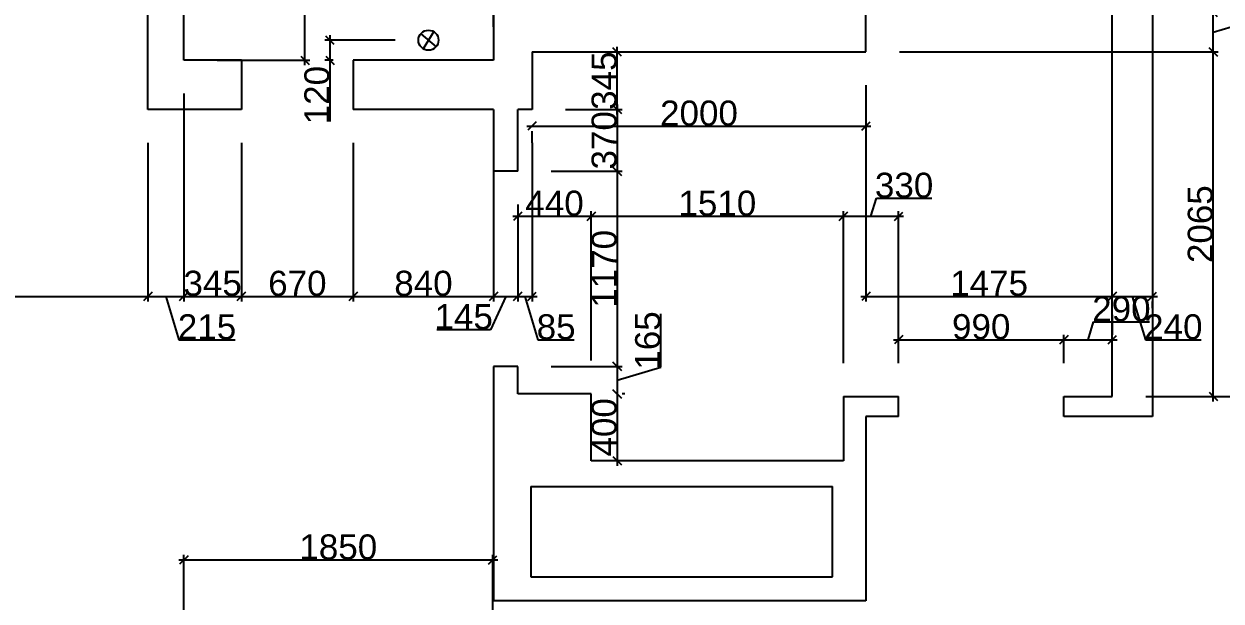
# Model space of a CAD drawing. Header units: millimetres. Extents: x -1666 to 220555, y -7114 to 28673.
# Drawn here: x 3748 to 10916, y -2946 to 513 of the extents above; entities that cross this region are included whole.
import ezdxf

# ---------------------------------------------------------------- set-up
doc = ezdxf.new("R2010")
doc.units = ezdxf.units.MM
doc.header["$LTSCALE"] = 80
doc.styles.get("Standard").update_dxf_attribs({"font": 'arial.ttf'})
doc.dimstyles.new('ISO-25', dxfattribs={"dimtxt": 150, "dimasz": 50, "dimexe": 30, "dimexo": 200, "dimtad": 1, "dimtxsty": 'Standard', "dimblk": 'OBLIQUE', "dimcen": 2.5, "dimdle": 30, "dimclrd": 3, "dimclre": 3, "dimclrt": 3, "dimadec": 0, "dimazin": 0, "dimtfac": 1, "dimtmove": 0, "dimatfit": 3, "dimfxl": 1, "dimtfillclr": 3, "dimarcsym": 0})

# ---------------------------------------------------------------- blocks, each defined once
blk = doc.blocks.new('_Oblique')
at = {"color": 0, "linetype": 'ByBlock', "lineweight": -2}
blk.add_line((-0.5, -0.5), (0.5, 0.5), dxfattribs=at)
blk = doc.blocks.new('*D31')
at = {"color": 3, "lineweight": -2, "transparency": 16777216}
for p, q in [((4675, -2700), (6585, -2700)), ((4705, -3590), (4705, -2670)), ((6555, -3590), (6555, -2670))]:
    blk.add_line(p, q, dxfattribs=at)
at = {"layer": 'Defpoints', "color": 0, "transparency": 16777216}
for p in [(6555, -2700), (4705, -3790), (6555, -3790)]:
    blk.add_point(p, dxfattribs=at)
at = {"color": 3, "lineweight": -2, "transparency": 16777216, "xscale": 50, "yscale": 50, "zscale": 50, "rotation": 180}
blk.add_blockref('_Oblique', (4705, -2700), dxfattribs=at)
at = {"color": 3, "lineweight": -2, "transparency": 16777216, "xscale": 50, "yscale": 50, "zscale": 50}
blk.add_blockref('_Oblique', (6555, -2700), dxfattribs=at)
at = {"color": 3, "transparency": 16777216, "insert": (5630, -2622.8), "char_height": 150, "attachment_point": 5}
blk.add_mtext('1850', dxfattribs=at)
blk = doc.blocks.new('*D35')
at = {"color": 3, "lineweight": -2, "transparency": 16777216}
for p, q in [((6170, 615), (6170, 1020)), ((6560, 495), (6560, 1020)), ((6140, 990), (6590, 990))]:
    blk.add_line(p, q, dxfattribs=at)
at = {"layer": 'Defpoints', "color": 0, "transparency": 16777216}
for p in [(6560, 990), (6170, 415), (6560, 295)]:
    blk.add_point(p, dxfattribs=at)
at = {"color": 3, "lineweight": -2, "transparency": 16777216, "xscale": 50, "yscale": 50, "zscale": 50, "rotation": 180}
blk.add_blockref('_Oblique', (6170, 990), dxfattribs=at)
at = {"color": 3, "lineweight": -2, "transparency": 16777216, "xscale": 50, "yscale": 50, "zscale": 50}
blk.add_blockref('_Oblique', (6560, 990), dxfattribs=at)
at = {"color": 3, "transparency": 16777216, "insert": (6365, 1067.3), "char_height": 150, "attachment_point": 5}
blk.add_mtext('390', dxfattribs=at)
blk = doc.blocks.new('*D36')
at = {"color": 3, "lineweight": -2, "transparency": 16777216}
for p, q in [((5580, 445), (5580, 295)), ((5970, 415), (5550, 415)), ((5600, 295), (5550, 295)), ((5580, 295), (5580, -73))]:
    blk.add_line(p, q, dxfattribs=at)
at = {"layer": 'Defpoints', "color": 0, "transparency": 16777216}
for p in [(6170, 415), (5580, 295), (5800, 295)]:
    blk.add_point(p, dxfattribs=at)
at = {"color": 3, "lineweight": -2, "transparency": 16777216, "xscale": 50, "yscale": 50, "zscale": 50}
for p, rotation in [((5580, 415), 90), ((5580, 295), 270)]:
    blk.add_blockref('_Oblique', p, dxfattribs=dict(at, rotation=rotation))
at = {"color": 3, "transparency": 16777216, "insert": (5502.8, 86), "char_height": 150, "attachment_point": 5, "rotation": 90}
blk.add_mtext('120', dxfattribs=at)
blk = doc.blocks.new('*D44')
at = {"color": 3, "lineweight": -2, "transparency": 16777216}
for p, q in [((2080, -200), (2080, -1150)), ((4490, -200), (4490, -1150)), ((2050, -1120), (4520, -1120))]:
    blk.add_line(p, q, dxfattribs=at)
at = {"layer": 'Defpoints', "color": 0, "transparency": 16777216}
for p in [(2080, 0), (4490, 0), (4490, -1120)]:
    blk.add_point(p, dxfattribs=at)
at = {"color": 3, "lineweight": -2, "transparency": 16777216, "xscale": 50, "yscale": 50, "zscale": 50, "rotation": 180}
blk.add_blockref('_Oblique', (2080, -1120), dxfattribs=at)
at = {"color": 3, "lineweight": -2, "transparency": 16777216, "xscale": 50, "yscale": 50, "zscale": 50}
blk.add_blockref('_Oblique', (4490, -1120), dxfattribs=at)
at = {"color": 3, "transparency": 16777216, "insert": (3285, -1042.8), "char_height": 150, "attachment_point": 5}
blk.add_mtext('2410', dxfattribs=at)
blk = doc.blocks.new('*D45')
at = {"color": 3, "lineweight": -2, "transparency": 16777216}
for p, q in [((4705, 95), (4705, -1150)), ((4490, -200), (4490, -1150)), ((4460, -1120), (4735, -1120)), ((4597.5, -1120), (4675.7, -1380.7)), ((4675.7, -1380.7), (5012.1, -1380.7))]:
    blk.add_line(p, q, dxfattribs=at)
at = {"layer": 'Defpoints', "color": 0, "transparency": 16777216}
for p in [(4705, 295), (4490, 0), (4705, -1120)]:
    blk.add_point(p, dxfattribs=at)
at = {"color": 3, "lineweight": -2, "transparency": 16777216, "xscale": 50, "yscale": 50, "zscale": 50, "rotation": 180}
blk.add_blockref('_Oblique', (4490, -1120), dxfattribs=at)
at = {"color": 3, "lineweight": -2, "transparency": 16777216, "xscale": 50, "yscale": 50, "zscale": 50}
blk.add_blockref('_Oblique', (4705, -1120), dxfattribs=at)
at = {"color": 3, "transparency": 16777216, "insert": (4843.9, -1303.5), "char_height": 150, "attachment_point": 5}
blk.add_mtext('215', dxfattribs=at)
blk = doc.blocks.new('*D46')
at = {"color": 3, "lineweight": -2, "transparency": 16777216}
for p, q in [((4705, 95), (4705, -1150)), ((5050, -200), (5050, -1150)), ((4675, -1120), (5080, -1120))]:
    blk.add_line(p, q, dxfattribs=at)
at = {"layer": 'Defpoints', "color": 0, "transparency": 16777216}
for p in [(4705, 295), (5050, 0), (5050, -1120)]:
    blk.add_point(p, dxfattribs=at)
at = {"color": 3, "lineweight": -2, "transparency": 16777216, "xscale": 50, "yscale": 50, "zscale": 50, "rotation": 180}
blk.add_blockref('_Oblique', (4705, -1120), dxfattribs=at)
at = {"color": 3, "lineweight": -2, "transparency": 16777216, "xscale": 50, "yscale": 50, "zscale": 50}
blk.add_blockref('_Oblique', (5050, -1120), dxfattribs=at)
at = {"color": 3, "transparency": 16777216, "insert": (4877.5, -1042.7), "char_height": 150, "attachment_point": 5}
blk.add_mtext('345', dxfattribs=at)
blk = doc.blocks.new('*D47')
at = {"color": 3, "lineweight": -2, "transparency": 16777216}
for p, q in [((5050, -200), (5050, -1150)), ((5720, -200), (5720, -1150)), ((5020, -1120), (5750, -1120))]:
    blk.add_line(p, q, dxfattribs=at)
at = {"layer": 'Defpoints', "color": 0, "transparency": 16777216}
for p in [(5050, 0), (5720, 0), (5720, -1120)]:
    blk.add_point(p, dxfattribs=at)
at = {"color": 3, "lineweight": -2, "transparency": 16777216, "xscale": 50, "yscale": 50, "zscale": 50, "rotation": 180}
blk.add_blockref('_Oblique', (5050, -1120), dxfattribs=at)
at = {"color": 3, "lineweight": -2, "transparency": 16777216, "xscale": 50, "yscale": 50, "zscale": 50}
blk.add_blockref('_Oblique', (5720, -1120), dxfattribs=at)
at = {"color": 3, "transparency": 16777216, "insert": (5385, -1042.8), "char_height": 150, "attachment_point": 5}
blk.add_mtext('670', dxfattribs=at)
blk = doc.blocks.new('*D48')
at = {"color": 3, "lineweight": -2, "transparency": 16777216}
for p, q in [((5720, -200), (5720, -1150)), ((6560, -200), (6560, -1150)), ((5690, -1120), (6590, -1120))]:
    blk.add_line(p, q, dxfattribs=at)
at = {"layer": 'Defpoints', "color": 0, "transparency": 16777216}
for p in [(5720, 0), (6560, 0), (6560, -1120)]:
    blk.add_point(p, dxfattribs=at)
at = {"color": 3, "lineweight": -2, "transparency": 16777216, "xscale": 50, "yscale": 50, "zscale": 50, "rotation": 180}
blk.add_blockref('_Oblique', (5720, -1120), dxfattribs=at)
at = {"color": 3, "lineweight": -2, "transparency": 16777216, "xscale": 50, "yscale": 50, "zscale": 50}
blk.add_blockref('_Oblique', (6560, -1120), dxfattribs=at)
at = {"color": 3, "transparency": 16777216, "insert": (6140, -1042.8), "char_height": 150, "attachment_point": 5}
blk.add_mtext('840', dxfattribs=at)
blk = doc.blocks.new('*D49')
at = {"color": 3, "lineweight": -2, "transparency": 16777216}
for p, q in [((6560, -200), (6560, -1150)), ((6705, -570), (6705, -1150)), ((6530, -1120), (6735, -1120)), ((6632.5, -1120), (6540.6, -1320)), ((6540.6, -1320), (6221, -1320))]:
    blk.add_line(p, q, dxfattribs=at)
at = {"layer": 'Defpoints', "color": 0, "transparency": 16777216}
for p in [(6560, 0), (6705, -370), (6705, -1120)]:
    blk.add_point(p, dxfattribs=at)
at = {"color": 3, "lineweight": -2, "transparency": 16777216, "xscale": 50, "yscale": 50, "zscale": 50, "rotation": 180}
blk.add_blockref('_Oblique', (6560, -1120), dxfattribs=at)
at = {"color": 3, "lineweight": -2, "transparency": 16777216, "xscale": 50, "yscale": 50, "zscale": 50}
blk.add_blockref('_Oblique', (6705, -1120), dxfattribs=at)
at = {"color": 3, "transparency": 16777216, "insert": (6380.8, -1242.8), "char_height": 150, "attachment_point": 5}
blk.add_mtext('145', dxfattribs=at)
blk = doc.blocks.new('*D50')
at = {"color": 3, "lineweight": -2, "transparency": 16777216}
for p, q in [((6790, -200), (6790, -1150)), ((6705, -570), (6705, -1150)), ((6675, -1120), (6820, -1120)), ((6747.5, -1120), (6825.7, -1380.7)), ((6825.7, -1380.7), (7043.2, -1380.7))]:
    blk.add_line(p, q, dxfattribs=at)
at = {"layer": 'Defpoints', "color": 0, "transparency": 16777216}
for p in [(6790, 0), (6705, -370), (6790, -1120)]:
    blk.add_point(p, dxfattribs=at)
at = {"color": 3, "lineweight": -2, "transparency": 16777216, "xscale": 50, "yscale": 50, "zscale": 50, "rotation": 180}
blk.add_blockref('_Oblique', (6705, -1120), dxfattribs=at)
at = {"color": 3, "lineweight": -2, "transparency": 16777216, "xscale": 50, "yscale": 50, "zscale": 50}
blk.add_blockref('_Oblique', (6790, -1120), dxfattribs=at)
at = {"color": 3, "transparency": 16777216, "insert": (6934.4, -1303.5), "char_height": 150, "attachment_point": 5}
blk.add_mtext('85', dxfattribs=at)
blk = doc.blocks.new('*D51')
at = {"color": 3, "lineweight": -2, "transparency": 16777216}
for p, q in [((8790, 145), (8790, -130)), ((6760, -100), (8820, -100)), ((6790, -200), (6790, -130))]:
    blk.add_line(p, q, dxfattribs=at)
at = {"layer": 'Defpoints', "color": 0, "transparency": 16777216}
for p in [(8790, 345), (6790, 0), (8790, -100)]:
    blk.add_point(p, dxfattribs=at)
at = {"color": 3, "lineweight": -2, "transparency": 16777216, "xscale": 50, "yscale": 50, "zscale": 50, "rotation": 180}
blk.add_blockref('_Oblique', (6790, -100), dxfattribs=at)
at = {"color": 3, "lineweight": -2, "transparency": 16777216, "xscale": 50, "yscale": 50, "zscale": 50}
blk.add_blockref('_Oblique', (8790, -100), dxfattribs=at)
at = {"color": 3, "transparency": 16777216, "insert": (7790, -22.8), "char_height": 150, "attachment_point": 5}
blk.add_mtext('2000', dxfattribs=at)
blk = doc.blocks.new('*D52')
at = {"color": 3, "lineweight": -2, "transparency": 16777216}
for p, q in [((8790, 145), (8790, -1150)), ((8760, -1120), (10295, -1120)), ((10265, -1170), (10265, -1150))]:
    blk.add_line(p, q, dxfattribs=at)
at = {"layer": 'Defpoints', "color": 0, "transparency": 16777216}
for p in [(8790, 345), (10265, -970), (10265, -1120)]:
    blk.add_point(p, dxfattribs=at)
at = {"color": 3, "lineweight": -2, "transparency": 16777216, "xscale": 50, "yscale": 50, "zscale": 50, "rotation": 180}
blk.add_blockref('_Oblique', (8790, -1120), dxfattribs=at)
at = {"color": 3, "lineweight": -2, "transparency": 16777216, "xscale": 50, "yscale": 50, "zscale": 50}
blk.add_blockref('_Oblique', (10265, -1120), dxfattribs=at)
at = {"color": 3, "transparency": 16777216, "insert": (9527.5, -1042.8), "char_height": 150, "attachment_point": 5}
blk.add_mtext('1475', dxfattribs=at)
blk = doc.blocks.new('*D53')
at = {"color": 3, "lineweight": -2, "transparency": 16777216}
for p, q in [((10235, -1120), (10535, -1120)), ((10385, -1120), (10463.2, -1380.7)), ((10265, -1170), (10265, -1150)), ((10505, -1190), (10505, -1150)), ((10463.2, -1380.7), (10797.9, -1380.7))]:
    blk.add_line(p, q, dxfattribs=at)
at = {"layer": 'Defpoints', "color": 0, "transparency": 16777216}
for p in [(10265, -970), (10505, -990), (10505, -1120)]:
    blk.add_point(p, dxfattribs=at)
at = {"color": 3, "lineweight": -2, "transparency": 16777216, "xscale": 50, "yscale": 50, "zscale": 50, "rotation": 180}
blk.add_blockref('_Oblique', (10265, -1120), dxfattribs=at)
at = {"color": 3, "lineweight": -2, "transparency": 16777216, "xscale": 50, "yscale": 50, "zscale": 50}
blk.add_blockref('_Oblique', (10505, -1120), dxfattribs=at)
at = {"color": 3, "transparency": 16777216, "insert": (10630.6, -1303.5), "char_height": 150, "attachment_point": 5}
blk.add_mtext('240', dxfattribs=at)
blk = doc.blocks.new('*D68')
at = {"color": 3, "lineweight": -2, "transparency": 16777216}
for p, q in [((5430, 265), (5430, 2170)), ((4905, 2140), (5460, 2140)), ((4905, 295), (5460, 295))]:
    blk.add_line(p, q, dxfattribs=at)
at = {"layer": 'Defpoints', "color": 0, "transparency": 16777216}
for p in [(4705, 2140), (5430, 2140), (4705, 295)]:
    blk.add_point(p, dxfattribs=at)
at = {"color": 3, "lineweight": -2, "transparency": 16777216, "xscale": 50, "yscale": 50, "zscale": 50}
for p, rotation in [((5430, 2140), 90), ((5430, 295), 270)]:
    blk.add_blockref('_Oblique', p, dxfattribs=dict(at, rotation=rotation))
at = {"color": 3, "transparency": 16777216, "insert": (5352.8, 1217.5), "char_height": 150, "attachment_point": 5, "rotation": 90}
blk.add_mtext('1845', dxfattribs=at)
blk = doc.blocks.new('*D75')
at = {"color": 3, "lineweight": -2, "transparency": 16777216}
for p, q in [((8985, -1520), (8985, -1350)), ((9975, -1520), (9975, -1350)), ((8955, -1380), (10005, -1380))]:
    blk.add_line(p, q, dxfattribs=at)
at = {"layer": 'Defpoints', "color": 0, "transparency": 16777216}
for p in [(9975, -1380), (8985, -1720), (9975, -1720)]:
    blk.add_point(p, dxfattribs=at)
at = {"color": 3, "lineweight": -2, "transparency": 16777216, "xscale": 50, "yscale": 50, "zscale": 50, "rotation": 180}
blk.add_blockref('_Oblique', (8985, -1380), dxfattribs=at)
at = {"color": 3, "lineweight": -2, "transparency": 16777216, "xscale": 50, "yscale": 50, "zscale": 50}
blk.add_blockref('_Oblique', (9975, -1380), dxfattribs=at)
at = {"color": 3, "transparency": 16777216, "insert": (9480, -1302.8), "char_height": 150, "attachment_point": 5}
blk.add_mtext('990', dxfattribs=at)
blk = doc.blocks.new('*D76')
at = {"color": 3, "lineweight": -2, "transparency": 16777216}
for p, q in [((10120, -1380), (10152.3, -1272.5)), ((10152.3, -1272.5), (10487, -1272.5)), ((10265, -1230), (10265, -1350)), ((9975, -1520), (9975, -1350)), ((9945, -1380), (10295, -1380))]:
    blk.add_line(p, q, dxfattribs=at)
at = {"layer": 'Defpoints', "color": 0, "transparency": 16777216}
for p in [(10265, -1380), (10265, -1430), (9975, -1720)]:
    blk.add_point(p, dxfattribs=at)
at = {"color": 3, "lineweight": -2, "transparency": 16777216, "xscale": 50, "yscale": 50, "zscale": 50, "rotation": 180}
blk.add_blockref('_Oblique', (9975, -1380), dxfattribs=at)
at = {"color": 3, "lineweight": -2, "transparency": 16777216, "xscale": 50, "yscale": 50, "zscale": 50}
blk.add_blockref('_Oblique', (10265, -1380), dxfattribs=at)
at = {"color": 3, "transparency": 16777216, "insert": (10319.6, -1195.3), "char_height": 150, "attachment_point": 5}
blk.add_mtext('290', dxfattribs=at)
blk = doc.blocks.new('*D77')
at = {"color": 3, "lineweight": -2, "transparency": 16777216}
for p, q in [((10870, -1750), (10870, 375)), ((8990, 345), (10900, 345)), ((10465, -1720), (10900, -1720))]:
    blk.add_line(p, q, dxfattribs=at)
at = {"layer": 'Defpoints', "color": 0, "transparency": 16777216}
for p in [(8790, 345), (10870, 345), (10265, -1720)]:
    blk.add_point(p, dxfattribs=at)
at = {"color": 3, "lineweight": -2, "transparency": 16777216, "xscale": 50, "yscale": 50, "zscale": 50}
for p, rotation in [((10870, 345), 90), ((10870, -1720), 270)]:
    blk.add_blockref('_Oblique', p, dxfattribs=dict(at, rotation=rotation))
at = {"color": 3, "transparency": 16777216, "insert": (10792.8, -687.5), "char_height": 150, "attachment_point": 5, "rotation": 90}
blk.add_mtext('2065', dxfattribs=at)
blk = doc.blocks.new('*D78')
at = {"color": 3, "lineweight": -2, "transparency": 16777216}
for p, q in [((11130.8, 540.8), (11130.8, 877.1)), ((8990, 580), (10900, 580)), ((10870, 315), (10870, 610)), ((10870, 462.5), (11130.8, 540.8)), ((8990, 345), (10900, 345))]:
    blk.add_line(p, q, dxfattribs=at)
at = {"layer": 'Defpoints', "color": 0, "transparency": 16777216}
for p in [(8790, 580), (10870, 580), (8790, 345)]:
    blk.add_point(p, dxfattribs=at)
at = {"color": 3, "lineweight": -2, "transparency": 16777216, "xscale": 50, "yscale": 50, "zscale": 50}
for p, rotation in [((10870, 580), 90), ((10870, 345), 270)]:
    blk.add_blockref('_Oblique', p, dxfattribs=dict(at, rotation=rotation))
at = {"color": 3, "transparency": 16777216, "insert": (11053.6, 708.9), "char_height": 150, "attachment_point": 5, "rotation": 90}
blk.add_mtext('235', dxfattribs=at)
blk = doc.blocks.new('*D96')
at = {"color": 3, "lineweight": -2, "transparency": 16777216}
for p, q in [((11370, 8460), (11370, -1750)), ((10465, 8430), (11400, 8430)), ((10465, -1720), (11400, -1720))]:
    blk.add_line(p, q, dxfattribs=at)
at = {"layer": 'Defpoints', "color": 0, "transparency": 16777216}
for p in [(10265, 8430), (10265, -1720), (11370, -1720)]:
    blk.add_point(p, dxfattribs=at)
at = {"color": 3, "lineweight": -2, "transparency": 16777216, "xscale": 50, "yscale": 50, "zscale": 50}
for p, rotation in [((11370, 8430), 90), ((11370, -1720), 270)]:
    blk.add_blockref('_Oblique', p, dxfattribs=dict(at, rotation=rotation))
at = {"color": 3, "transparency": 16777216, "insert": (11292.8, 3355), "char_height": 150, "attachment_point": 5, "rotation": 90}
blk.add_mtext('10150', dxfattribs=at)
blk = doc.blocks.new('*D97')
at = {"color": 3, "lineweight": -2, "transparency": 16777216}
for p, q in [((7300, -30), (7300, 375)), ((6990, 345), (7330, 345)), ((6990, 0), (7330, 0))]:
    blk.add_line(p, q, dxfattribs=at)
at = {"layer": 'Defpoints', "color": 0, "transparency": 16777216}
for p in [(6790, 345), (7300, 345), (6790, 0)]:
    blk.add_point(p, dxfattribs=at)
at = {"color": 3, "lineweight": -2, "transparency": 16777216, "xscale": 50, "yscale": 50, "zscale": 50}
for p, rotation in [((7300, 345), 90), ((7300, 0), 270)]:
    blk.add_blockref('_Oblique', p, dxfattribs=dict(at, rotation=rotation))
at = {"color": 3, "transparency": 16777216, "insert": (7222.7, 172.5), "char_height": 150, "attachment_point": 5, "rotation": 90}
blk.add_mtext('345', dxfattribs=at)
blk = doc.blocks.new('*D98')
at = {"color": 3, "lineweight": -2, "transparency": 16777216}
for p, q in [((6990, 0), (7330, 0)), ((7300, 30), (7300, -400)), ((6905, -370), (7330, -370))]:
    blk.add_line(p, q, dxfattribs=at)
at = {"layer": 'Defpoints', "color": 0, "transparency": 16777216}
for p in [(6790, 0), (6705, -370), (7300, -370)]:
    blk.add_point(p, dxfattribs=at)
at = {"color": 3, "lineweight": -2, "transparency": 16777216, "xscale": 50, "yscale": 50, "zscale": 50}
for p, rotation in [((7300, 0), 90), ((7300, -370), 270)]:
    blk.add_blockref('_Oblique', p, dxfattribs=dict(at, rotation=rotation))
at = {"color": 3, "transparency": 16777216, "insert": (7222.7, -185), "char_height": 150, "attachment_point": 5, "rotation": 90}
blk.add_mtext('370', dxfattribs=at)
blk = doc.blocks.new('*D99')
at = {"color": 3, "lineweight": -2, "transparency": 16777216}
for p, q in [((7300, -340), (7300, -1570)), ((6905, -370), (7330, -370)), ((6905, -1540), (7330, -1540))]:
    blk.add_line(p, q, dxfattribs=at)
at = {"layer": 'Defpoints', "color": 0, "transparency": 16777216}
for p in [(6705, -370), (6705, -1540), (7300, -1540)]:
    blk.add_point(p, dxfattribs=at)
at = {"color": 3, "lineweight": -2, "transparency": 16777216, "xscale": 50, "yscale": 50, "zscale": 50}
for p, rotation in [((7300, -370), 90), ((7300, -1540), 270)]:
    blk.add_blockref('_Oblique', p, dxfattribs=dict(at, rotation=rotation))
at = {"color": 3, "transparency": 16777216, "insert": (7222.8, -955), "char_height": 150, "attachment_point": 5, "rotation": 90}
blk.add_mtext('1170', dxfattribs=at)
blk = doc.blocks.new('*D100')
at = {"color": 3, "lineweight": -2, "transparency": 16777216}
for p, q in [((7560.7, -1544.3), (7560.7, -1224.6)), ((6905, -1540), (7330, -1540)), ((7300, -1510), (7300, -1735)), ((7300, -1622.5), (7560.7, -1544.3)), ((7345, -1705), (7330, -1705))]:
    blk.add_line(p, q, dxfattribs=at)
at = {"layer": 'Defpoints', "color": 0, "transparency": 16777216}
for p in [(6705, -1540), (7145, -1705), (7300, -1705)]:
    blk.add_point(p, dxfattribs=at)
at = {"color": 3, "lineweight": -2, "transparency": 16777216, "xscale": 50, "yscale": 50, "zscale": 50}
for p, rotation in [((7300, -1540), 90), ((7300, -1705), 270)]:
    blk.add_blockref('_Oblique', p, dxfattribs=dict(at, rotation=rotation))
at = {"color": 3, "transparency": 16777216, "insert": (7483.5, -1384.5), "char_height": 150, "attachment_point": 5, "rotation": 90}
blk.add_mtext('165', dxfattribs=at)
blk = doc.blocks.new('*D101')
at = {"color": 3, "lineweight": -2, "transparency": 16777216}
for p, q in [((7300, -1675), (7300, -2135)), ((7345, -1705), (7330, -1705)), ((7490, -2105), (7330, -2105))]:
    blk.add_line(p, q, dxfattribs=at)
at = {"layer": 'Defpoints', "color": 0, "transparency": 16777216}
for p in [(7145, -1705), (7290, -2105), (7300, -2105)]:
    blk.add_point(p, dxfattribs=at)
at = {"color": 3, "lineweight": -2, "transparency": 16777216, "xscale": 50, "yscale": 50, "zscale": 50}
for p, rotation in [((7300, -1705), 90), ((7300, -2105), 270)]:
    blk.add_blockref('_Oblique', p, dxfattribs=dict(at, rotation=rotation))
at = {"color": 3, "transparency": 16777216, "insert": (7222.8, -1905), "char_height": 150, "attachment_point": 5, "rotation": 90}
blk.add_mtext('400', dxfattribs=at)
blk = doc.blocks.new('*D102')
at = {"color": 3, "lineweight": -2, "transparency": 16777216}
for p, q in [((6705, -570), (6705, -670)), ((6675, -640), (7175, -640)), ((7145, -1505), (7145, -610))]:
    blk.add_line(p, q, dxfattribs=at)
at = {"layer": 'Defpoints', "color": 0, "transparency": 16777216}
for p in [(6705, -370), (7145, -640), (7145, -1705)]:
    blk.add_point(p, dxfattribs=at)
at = {"color": 3, "lineweight": -2, "transparency": 16777216, "xscale": 50, "yscale": 50, "zscale": 50, "rotation": 180}
blk.add_blockref('_Oblique', (6705, -640), dxfattribs=at)
at = {"color": 3, "lineweight": -2, "transparency": 16777216, "xscale": 50, "yscale": 50, "zscale": 50}
blk.add_blockref('_Oblique', (7145, -640), dxfattribs=at)
at = {"color": 3, "transparency": 16777216, "insert": (6925, -562.8), "char_height": 150, "attachment_point": 5}
blk.add_mtext('440', dxfattribs=at)
blk = doc.blocks.new('*D103')
at = {"color": 3, "lineweight": -2, "transparency": 16777216}
for p, q in [((7115, -640), (8685, -640)), ((7145, -1505), (7145, -610)), ((8655, -1520), (8655, -610))]:
    blk.add_line(p, q, dxfattribs=at)
at = {"layer": 'Defpoints', "color": 0, "transparency": 16777216}
for p in [(8655, -640), (7145, -1705), (8655, -1720)]:
    blk.add_point(p, dxfattribs=at)
at = {"color": 3, "lineweight": -2, "transparency": 16777216, "xscale": 50, "yscale": 50, "zscale": 50, "rotation": 180}
blk.add_blockref('_Oblique', (7145, -640), dxfattribs=at)
at = {"color": 3, "lineweight": -2, "transparency": 16777216, "xscale": 50, "yscale": 50, "zscale": 50}
blk.add_blockref('_Oblique', (8655, -640), dxfattribs=at)
at = {"color": 3, "transparency": 16777216, "insert": (7900, -562.8), "char_height": 150, "attachment_point": 5}
blk.add_mtext('1510', dxfattribs=at)
blk = doc.blocks.new('*D104')
at = {"color": 3, "lineweight": -2, "transparency": 16777216}
for p, q in [((8820, -640), (8852.3, -532.4)), ((8852.3, -532.4), (9184.3, -532.4)), ((8625, -640), (9015, -640)), ((8655, -1520), (8655, -610)), ((8985, -1520), (8985, -610))]:
    blk.add_line(p, q, dxfattribs=at)
at = {"layer": 'Defpoints', "color": 0, "transparency": 16777216}
for p in [(8985, -640), (8655, -1720), (8985, -1720)]:
    blk.add_point(p, dxfattribs=at)
at = {"color": 3, "lineweight": -2, "transparency": 16777216, "xscale": 50, "yscale": 50, "zscale": 50, "rotation": 180}
blk.add_blockref('_Oblique', (8655, -640), dxfattribs=at)
at = {"color": 3, "lineweight": -2, "transparency": 16777216, "xscale": 50, "yscale": 50, "zscale": 50}
blk.add_blockref('_Oblique', (8985, -640), dxfattribs=at)
at = {"color": 3, "transparency": 16777216, "insert": (9018.3, -455.2), "char_height": 150, "attachment_point": 5}
blk.add_mtext('330', dxfattribs=at)

msp = doc.modelspace()

# ---------------------------------------------------------------- linework, layer by layer
at = {"color": 2, "true_color": 0xf1eb1f}
for p, q in [((10505, 8575), (10505, -1840)), ((10265, -1720), (10265, 6525)), ((4490, 0), (4490, 2295)), ((4705, 295), (4705, 2140)), ((6560, 2140), (6560, 295)), ((8790, 345), (8790, 580)), ((5050, 295), (4705, 295)), ((5050, 295), (5050, 0)), ((5720, 295), (5720, 0)), ((6560, 295), (5720, 295)), ((6790, 345), (8790, 345)), ((6790, 345), (6790, 0)), ((5050, 0), (4490, 0)), ((6560, 0), (5720, 0)), ((6560, 0), (6560, -370)), ((6790, 0), (6705, 0)), ((6705, -370), (6705, 0)), ((6705, -370), (6560, -370)), ((6705, -1540), (6560, -1540)), ((6560, -1540), (6560, -2945)), ((6705, -1705), (6705, -1540)), ((7145, -1705), (6705, -1705)), ((7145, -2105), (7145, -1705)), ((8655, -1720), (8985, -1720)), ((8655, -1720), (8655, -2105)), ((8985, -1840), (8985, -1720)), ((9975, -1720), (10265, -1720)), ((9975, -1840), (9975, -1720)), ((8985, -1840), (8790, -1840)), ((8790, -1840), (8790, -2945)), ((10505, -1840), (9975, -1840)), ((8655, -2105), (7145, -2105)), ((6782.677, -2260.416), (6782.677, -2800.394)), ((6782.677, -2260.416), (8589.409, -2260.416)), ((8589.409, -2800.394), (8589.409, -2260.416)), ((6782.677, -2800.394), (8589.409, -2800.394)), ((8790, -2945), (6560, -2945))]:
    msp.add_line(p, q, dxfattribs=at)
at = {"color": 41, "true_color": 0xf4ee51}
for p, q in [((6124.445, 454.047), (6215.555, 375.953)), ((6201.287, 466.197), (6138.713, 363.803))]:
    msp.add_line(p, q, dxfattribs=at)
msp.add_circle((6170, 415), 60, dxfattribs=at)

# ---------------------------------------------------------------- dimensions: what is measured, and where the dimension line sits
for base, p1, p2, picture, middle in [((11370, -1720), (10265, 8430), (10265, -1720), '*D96', (11292.789, 3355)), ((5430, 2140), (4705, 295), (4705, 2140), '*D68', (5352.789, 1217.5)), ((5580, 295), (6170, 415), (5800, 295), '*D36', (5502.789, 85.985)), ((7300, 345), (6790, 0), (6790, 345), '*D97', (7222.738, 172.5)), ((10870, 345), (10265, -1720), (8790, 345), '*D77', (10792.789, -687.5))]:
    dim = msp.add_linear_dim(base=base, p1=p1, p2=p2, angle=90, dimstyle='ISO-25', dxfattribs=at)
    dim.commit()
    dim.dimension.update_dxf_attribs({"geometry": picture, "text_midpoint": middle})
for base, p1, p2, picture, middle in [((6560, 990), (6170, 415), (6560, 295), '*D35', (6365, 1067.262)), ((7145, -640), (6705, -370), (7145, -1705), '*D102', (6925, -562.789)), ((9975, -1380), (8985, -1720), (9975, -1720), '*D75', (9480, -1302.789)), ((6555, -2700), (4705, -3790), (6555, -3790), '*D31', (5630, -2622.789))]:
    dim = msp.add_linear_dim(base=base, p1=p1, p2=p2, dimstyle='ISO-25', dxfattribs=at)
    dim.commit()
    dim.dimension.update_dxf_attribs({"geometry": picture, "text_midpoint": middle})
for base, p1, p2, picture, middle in [((10870, 580), (8790, 345), (8790, 580), '*D78', (11053.587, 541.38)), ((7300, -370), (6790, 0), (6705, -370), '*D98', (7222.738, -185)), ((7300, -1540), (6705, -370), (6705, -1540), '*D99', (7222.789, -955)), ((7300, -1705), (6705, -1540), (7145, -1705), '*D100', (7483.484, -1543.666)), ((7300, -2105), (7145, -1705), (7290, -2105), '*D101', (7222.789, -1905))]:
    dim = msp.add_linear_dim(base=base, p1=p1, p2=p2, angle=90, dimstyle='ISO-25', override={"dimtmove": 1}, dxfattribs=at)
    dim.commit()
    dim.dimension.update_dxf_attribs({"geometry": picture, "text_midpoint": middle})
for base, p1, p2, picture, middle in [((4705, -1120), (4490, 0), (4705, 295), '*D45', (4676.334, -1303.484)), ((5050, -1120), (4705, 295), (5050, 0), '*D46', (4877.5, -1042.738)), ((8790, -100), (6790, 0), (8790, 345), '*D51', (7790, -22.789)), ((10265, -1120), (8790, 345), (10265, -970), '*D52', (9527.5, -1042.789)), ((4490, -1120), (2080, 0), (4490, 0), '*D44', (3285, -1042.789)), ((5720, -1120), (5050, 0), (5720, 0), '*D47', (5385, -1042.789)), ((6560, -1120), (5720, 0), (6560, 0), '*D48', (6140, -1042.789)), ((6790, -1120), (6705, -370), (6790, 0), '*D50', (6826.334, -1303.484)), ((8985, -640), (8655, -1720), (8985, -1720), '*D104', (8852.897, -455.163)), ((8655, -640), (7145, -1705), (8655, -1720), '*D103', (7900, -562.789)), ((10505, -1120), (10265, -970), (10505, -990), '*D53', (10463.834, -1303.484)), ((10265, -1380), (9975, -1720), (10265, -1430), '*D76', (10152.882, -1195.266))]:
    dim = msp.add_linear_dim(base=base, p1=p1, p2=p2, dimstyle='ISO-25', override={"dimtmove": 1}, dxfattribs=at)
    dim.commit()
    dim.dimension.update_dxf_attribs({"geometry": picture, "text_midpoint": middle})
dim = msp.add_linear_dim(base=(6705, -1120), p1=(6560, 0), p2=(6705, -370), dimstyle='ISO-25', override={"dimtmove": 1}, dxfattribs=at)
dim.commit()
dim.dimension.update_dxf_attribs({"geometry": '*D49', "text_midpoint": (6540, -1320), "dimtype": 160})

doc.saveas('drawing.dxf')
